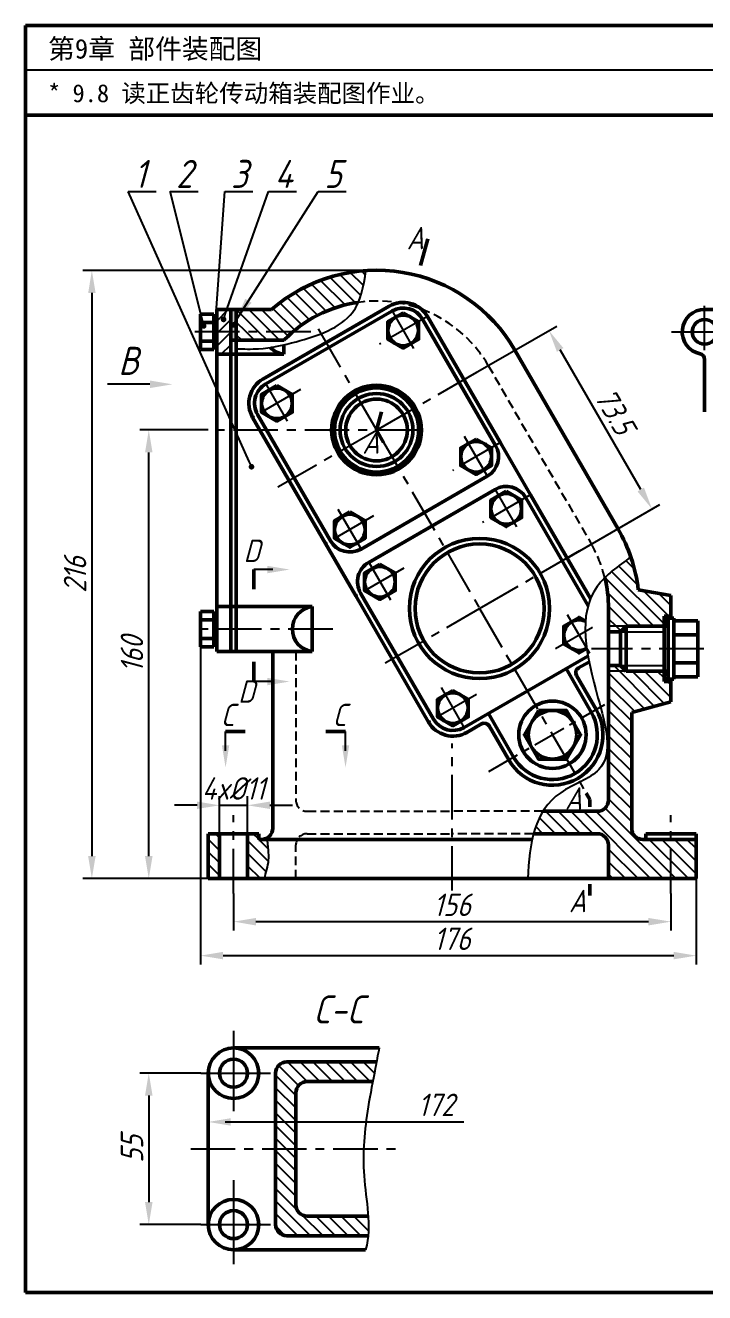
# Model space of a CAD drawing. Header units: millimetres. Extents: x 0 to 322, y 0 to 226.
# Drawn here: x 0 to 121.1, y 0 to 226 of the extents above; entities that cross this region are included whole.
import ezdxf

# ---------------------------------------------------------------- set-up
doc = ezdxf.new("R2010")
doc.units = ezdxf.units.MM
doc.header["$LTSCALE"] = 0.25
doc.linetypes.add('CENTER', pattern=[50.8, 31.75, -6.35, 6.35, -6.35])
doc.linetypes.add('HIDDEN', pattern=[9.525, 6.35, -3.175])
for name, color, linetype in [('点画线层', 7, 'CENTER'), ('细实线层', 7, 'Continuous'), ('虚线层', 7, 'HIDDEN')]:
    doc.layers.add(name, color=color, linetype=linetype)
doc.layers.add('粗实线层', color=7, linetype='Continuous', lineweight=50)
doc.styles.get("Standard").update_dxf_attribs({"font": 'gbeitc.shx', "height": 4, "bigfont": 'gbcbig.shx'})
doc.styles.add('宋体', font='SimSun.ttf', dxfattribs={"height": 3.5})
doc.dimstyles.new('ISO-25', dxfattribs={"dimtxt": 4, "dimasz": 4, "dimexe": 1.6, "dimexo": 0, "dimgap": 1, "dimtad": 1, "dimlfac": 2, "dimdsep": 46, "dimtxsty": 'Standard', "dimcen": 0, "dimclrd": 256, "dimclre": 256, "dimclrt": 256, "dimadec": 0, "dimazin": 2, "dimtfac": 1, "dimtmove": 0, "dimatfit": 3, "dimfxl": 0, "dimlwd": -1, "dimlwe": -1, "dimarcsym": 0})
pattern_1 = [(135, (-1.6813, 5.1719), (-1.122532, -1.122532), [])]

# ---------------------------------------------------------------- blocks, each defined once
blk = doc.blocks.new('*D0')
at = {"layer": 'Defpoints', "color": 0, "transparency": 16777216}
for p in [(62.62, 182.27), (11.86, 73.84), (62.62, 73.84)]:
    blk.add_point(p, dxfattribs=at)
at = {"layer": '细实线层', "transparency": 16777216}
for p, q in [((62.62, 182.27), (10.26, 182.27)), ((11.86, 178.27), (11.86, 77.84)), ((62.62, 73.84), (10.26, 73.84))]:
    blk.add_line(p, q, dxfattribs=at)
for points in [[(11.2, 178.27), (12.53, 178.27), (11.86, 182.27)], [(11.2, 77.84), (12.53, 77.84), (11.86, 73.84)]]:
    blk.add_solid(points, dxfattribs=at)
at = {"layer": '细实线层', "transparency": 16777216, "insert": (8.86, 128.05), "char_height": 4, "attachment_point": 5, "rotation": 90}
blk.add_mtext('216', dxfattribs=at)
blk = doc.blocks.new('*D1')
at = {"layer": 'Defpoints', "color": 0, "transparency": 16777216}
for p in [(22.01, 153.84), (32.62, 153.84), (32.62, 73.84)]:
    blk.add_point(p, dxfattribs=at)
at = {"layer": '细实线层', "transparency": 16777216}
for p, q in [((32.62, 153.84), (20.41, 153.84)), ((22.01, 77.84), (22.01, 149.84)), ((32.62, 73.84), (20.41, 73.84))]:
    blk.add_line(p, q, dxfattribs=at)
for points in [[(21.34, 149.84), (22.68, 149.84), (22.01, 153.84)], [(21.34, 77.84), (22.68, 77.84), (22.01, 73.84)]]:
    blk.add_solid(points, dxfattribs=at)
at = {"layer": '细实线层', "transparency": 16777216, "insert": (19.01, 113.84), "char_height": 4, "attachment_point": 5, "rotation": 90}
blk.add_mtext('160', dxfattribs=at)
blk = doc.blocks.new('*D2')
at = {"layer": 'Defpoints', "color": 0, "transparency": 16777216}
for p in [(39.62, 86.91), (34.62, 81.84), (39.62, 81.84)]:
    blk.add_point(p, dxfattribs=at)
at = {"layer": '细实线层', "transparency": 16777216}
for p, q in [((34.62, 81.84), (34.62, 88.51)), ((39.62, 81.84), (39.62, 88.51)), ((30.62, 86.91), (26.62, 86.91)), ((34.62, 86.91), (39.62, 86.91)), ((43.62, 86.91), (47.62, 86.91))]:
    blk.add_line(p, q, dxfattribs=at)
for points in [[(30.62, 87.58), (30.62, 86.25), (34.62, 86.91)], [(43.62, 87.58), (43.62, 86.25), (39.62, 86.91)]]:
    blk.add_solid(points, dxfattribs=at)
at = {"layer": '细实线层', "transparency": 16777216, "insert": (37.12, 89.91), "char_height": 4, "attachment_point": 5}
blk.add_mtext('4x%%C11', dxfattribs=at)
blk = doc.blocks.new('*D3')
at = {"layer": 'Defpoints', "color": 0, "transparency": 16777216}
for p in [(37.12, 71.21), (115.12, 71.21), (115.12, 66.16)]:
    blk.add_point(p, dxfattribs=at)
at = {"layer": '细实线层', "transparency": 16777216}
for p, q in [((37.12, 71.21), (37.12, 64.56)), ((115.12, 71.21), (115.12, 64.56)), ((41.12, 66.16), (111.12, 66.16))]:
    blk.add_line(p, q, dxfattribs=at)
for points in [[(41.12, 66.82), (41.12, 65.49), (37.12, 66.16)], [(111.12, 66.82), (111.12, 65.49), (115.12, 66.16)]]:
    blk.add_solid(points, dxfattribs=at)
at = {"layer": '细实线层', "transparency": 16777216, "insert": (76.12, 69.16), "char_height": 4, "attachment_point": 5}
blk.add_mtext('156', dxfattribs=at)
blk = doc.blocks.new('*D4')
at = {"layer": 'Defpoints', "color": 0, "transparency": 16777216}
for p in [(31.25, 115.18), (119.62, 73.84), (119.62, 60.1)]:
    blk.add_point(p, dxfattribs=at)
at = {"layer": '细实线层', "transparency": 16777216}
for p, q in [((31.25, 115.18), (31.25, 58.5)), ((119.62, 73.84), (119.62, 58.5)), ((35.25, 60.1), (115.62, 60.1))]:
    blk.add_line(p, q, dxfattribs=at)
for points in [[(35.25, 60.77), (35.25, 59.44), (31.25, 60.1)], [(115.62, 60.77), (115.62, 59.44), (119.62, 60.1)]]:
    blk.add_solid(points, dxfattribs=at)
at = {"layer": '细实线层', "transparency": 16777216, "insert": (76.12, 63.1), "char_height": 4, "attachment_point": 5}
blk.add_mtext('176', dxfattribs=at)
blk = doc.blocks.new('*D5')
at = {"layer": 'Defpoints', "color": 0, "transparency": 16777216}
for p in [(31.29, 39.14), (22.01, 12.14), (31.29, 12.14)]:
    blk.add_point(p, dxfattribs=at)
at = {"layer": '细实线层', "transparency": 16777216}
for p, q in [((31.29, 39.14), (20.41, 39.14)), ((22.01, 35.14), (22.01, 16.14)), ((31.29, 12.14), (20.41, 12.14))]:
    blk.add_line(p, q, dxfattribs=at)
for points in [[(21.34, 35.14), (22.68, 35.14), (22.01, 39.14)], [(21.34, 16.14), (22.68, 16.14), (22.01, 12.14)]]:
    blk.add_solid(points, dxfattribs=at)
at = {"layer": '细实线层', "transparency": 16777216, "insert": (19.01, 25.64), "char_height": 4, "attachment_point": 5, "rotation": 90}
blk.add_mtext('55', dxfattribs=at)
blk = doc.blocks.new('*D6')
at = {"layer": 'Defpoints', "color": 0, "transparency": 16777216}
for p in [(93.36, 171.58), (78.21, 162.84), (96.59, 131.01)]:
    blk.add_point(p, dxfattribs=at)
at = {"layer": '细实线层', "transparency": 16777216}
for p, q in [((78.21, 162.84), (94.75, 172.38)), ((109.74, 143.22), (95.36, 168.12)), ((96.59, 131.01), (113.12, 140.56))]:
    blk.add_line(p, q, dxfattribs=at)
for points in [[(95.94, 168.45), (94.79, 167.79), (93.36, 171.58)], [(110.32, 143.56), (109.16, 142.89), (111.74, 139.76)]]:
    blk.add_solid(points, dxfattribs=at)
at = {"layer": '细实线层', "transparency": 16777216, "insert": (105.15, 157.17), "char_height": 4, "attachment_point": 5, "rotation": 300}
blk.add_mtext('73.5', dxfattribs=at)
blk = doc.blocks.new('_Dot')
at = {"color": 0, "linetype": 'ByBlock', "lineweight": -2}
blk.add_line((-0.5, 0), (-1, 0), dxfattribs=at)
at = {"color": 0, "linetype": 'ByBlock', "const_width": 0.5}
blk.add_lwpolyline([(-0.25, 0, 1), (0.25, 0, 1)], format="xyb", close=True, dxfattribs=at)

msp = doc.modelspace()

# ---------------------------------------------------------------- hatches: boundary and pattern name
h = msp.add_hatch()
h.set_pattern_fill('ANSI31', color=256, scale=0.5, angle=90, style=0)
h.set_pattern_definition(pattern_1)
h.paths.add_polyline_path([(119.6221, 80.8357), (115.1221, 80.8357), (115.1221, 73.8357), (119.6221, 73.8357)])
edge = h.paths.add_edge_path()
edge.add_line((115.1221, 80.8357), (110.1221, 80.8357))
edge.add_arc((110.1221, 82.8357), 2, 180, 270, ccw=False)
edge.add_line((108.1221, 82.8357), (108.1221, 103.4601))
edge.add_line((108.1221, 103.4601), (115.1221, 105.3357))
edge.add_line((115.1221, 105.3357), (115.1221, 109.0106))
edge.add_line((115.1221, 109.0106), (113.8962, 109.0106))
edge.add_line((113.8962, 109.0106), (113.8962, 110.8357))
edge.add_line((113.8962, 110.8357), (107.1221, 110.8357))
edge.add_line((107.1221, 110.8357), (103.9971, 110.8357))
edge.add_line((103.9971, 110.8357), (103.9971, 87.8357))
edge.add_arc((101.9971, 87.8357), 2, -90, 0, ccw=False)
edge.add_line((101.9971, 85.8357), (92.2982, 85.8357))
edge.add_spline(control_points=[(92.2982, 85.8357), (91.5506, 84.6293), (91.0114, 83.2827), (90.6192, 81.8357)], knot_values=[53.48968296, 53.48968296, 53.48968296, 53.48968296, 57.88115505, 57.88115505, 57.88115505, 57.88115505], degree=3, periodic=0)
edge.add_line((90.6192, 81.8357), (101.9971, 81.8357))
edge.add_arc((101.9971, 79.8357), 2, 0, 90, ccw=False)
edge.add_line((103.9971, 79.8357), (103.9971, 73.8357))
edge.add_line((103.9971, 73.8357), (115.1221, 73.8357))
edge.add_line((115.1221, 73.8357), (115.1221, 80.8357))
h.paths.add_polyline_path([(106.1221, 111.8357), (103.9971, 111.8357), (103.9971, 110.8357), (107.1221, 110.8357)])
h = msp.add_hatch()
h.set_pattern_fill('ANSI31', color=256, scale=0.5, angle=90, style=0)
h.set_pattern_definition(pattern_1)
h.paths.add_polyline_path([(34.6221, 81.8357), (32.6221, 81.8357), (32.6221, 80.8357), (32.6221, 73.8357), (34.6221, 73.8357)])
edge = h.paths.add_edge_path()
edge.add_spline(control_points=[(42.567, 73.8357), (42.7198, 74.3758), (43.0206, 75.4631), (43.3785, 76.9908), (43.3294, 78.8039), (43.1915, 80.0344), (43.0848, 80.8357)], knot_values=[1.44573687, 1.44573687, 1.44573687, 1.44573687, 3.13145174, 4.83071783, 6.11961662, 8.54510357, 8.54510357, 8.54510357, 8.54510357], degree=3, periodic=0)
edge.add_line((43.0848, 80.8357), (41.6221, 80.8357))
edge.add_line((41.6221, 80.8357), (41.6221, 81.8357))
edge.add_line((41.6221, 81.8357), (39.6221, 81.8357))
edge.add_line((39.6221, 81.8357), (39.6221, 73.8357))
edge.add_line((39.6221, 73.8357), (42.567, 73.8357))
h = msp.add_hatch()
h.set_pattern_fill('ANSI31', color=256, scale=0.5, angle=90, style=0)
h.set_pattern_definition([(135, (-8.6275, 0), (-1.122532, -1.122532), [])])
edge = h.paths.add_edge_path()
edge.add_spline(control_points=[(61.9636, 37.6356), (62.1137, 38.4134), (62.3378, 39.5816), (62.5437, 40.7452), (62.6143, 41.1356)], knot_values=[5.95127549, 5.95127549, 5.95127549, 5.95127549, 8.30919018, 9.50172713, 9.50172713, 9.50172713, 9.50172713], degree=3, periodic=0)
edge.add_line((62.6143, 41.1356), (46.6221, 41.1356))
edge.add_arc((46.6221, 39.1356), 2, 90, 180)
edge.add_line((44.6221, 39.1356), (44.6221, 30.4446))
edge.add_line((44.6221, 30.4446), (48.2471, 30.4446))
edge.add_line((48.2471, 30.4446), (48.2471, 35.6356))
edge.add_arc((50.2471, 35.6356), 2, 90, 180, ccw=False)
edge.add_line((50.2471, 37.6356), (51.6221, 37.6356))
edge.add_line((51.6221, 37.6356), (61.9636, 37.6356))
edge = h.paths.add_edge_path()
edge.add_arc((46.6221, 12.1356), 2, 180, 270)
edge.add_line((46.6221, 10.1356), (61.1181, 10.1356))
edge.add_spline(control_points=[(61.1181, 10.1356), (61.2287, 11.2994), (61.2174, 12.4657), (61.1428, 13.6356)], knot_values=[33.65491144, 33.65491144, 33.65491144, 33.65491144, 37.25419858, 37.25419858, 37.25419858, 37.25419858], degree=3, periodic=0)
edge.add_line((61.1428, 13.6356), (51.6221, 13.6356))
edge.add_line((51.6221, 13.6356), (50.2471, 13.6356))
edge.add_arc((50.2471, 15.6356), 2, 180, 270, ccw=False)
edge.add_line((48.2471, 15.6356), (48.2471, 25.6356))
edge.add_line((48.2471, 25.6356), (44.6221, 25.6356))
edge.add_line((44.6221, 25.6356), (44.6221, 12.1356))
h.paths.add_polyline_path([(48.2471, 25.6356), (48.2471, 30.4446), (44.6221, 30.4446), (44.6221, 25.6356)])
at = {"layer": '粗实线层'}
h = msp.add_hatch(color=256, dxfattribs=at)
h.dxf.hatch_style = 1
h.paths.add_polyline_path([(36.6221, 169.8357), (37.6221, 169.8357), (37.6221, 175.3357), (36.6221, 175.3357)])
at = {"layer": '细实线层'}
h = msp.add_hatch(dxfattribs=at)
h.set_pattern_fill('ANSI31', color=256, scale=0.5, style=0)
h.set_pattern_definition([(45, (-105.6613, -15.9117), (-1.122532, 1.122532), [])])
h.paths.add_polyline_path([(34.1221, 171.3357), (34.1221, 167.3357), (36.6221, 167.3357), (36.6221, 171.3357)])
h.paths.add_polyline_path([(36.6221, 175.3357), (34.1221, 175.3357), (34.1221, 171.3357), (36.6221, 171.3357)])
h = msp.add_hatch(dxfattribs=at)
h.set_pattern_fill('ANSI31', color=256, scale=0.1, style=0)
h.set_pattern_definition([(45, (-105.66134, -15.91166), (-0.2245064, 0.2245064), [])])
h.paths.add_polyline_path([(114.6221, 120.2706), (113.8962, 120.2706), (113.8962, 119.3357), (114.6221, 119.3357)])
h.paths.add_polyline_path([(114.6221, 110.3357), (113.8962, 110.3357), (113.8962, 109.4008), (114.6221, 109.4008)])

# ---------------------------------------------------------------- linework, layer by layer
at = {"lineweight": 50}
for p, q in [((322, 226), (0, 226)), ((0, 226), (0, 0)), ((322, 210), (0, 210)), ((0, 0), (322, 0))]:
    msp.add_line(p, q, dxfattribs=at)
msp.add_line((322, 218), (0, 218))
at = {"layer": '点画线层'}
for p, q in [((121.1357, 168.0465), (121.1357, 177.406)), ((71.6117, 174.037), (63.1491, 169.1511)), ((65.2648, 175.2585), (69.4961, 167.9296)), ((52.1957, 171.8948), (62.6221, 153.8357)), ((50.8811, 171.3357), (30.1051, 171.3357)), ((115.2502, 171.3357), (125.1569, 171.3357)), ((62.6221, 153.8357), (80.551, 164.187)), ((49.0951, 161.037), (40.6325, 156.1511)), ((42.7481, 162.2585), (46.9794, 154.9296)), ((70.4514, 153.8357), (32.6221, 153.8357)), ((45.0355, 143.6821), (62.6221, 153.8357)), ((62.6221, 153.8357), (80.9971, 122.0093)), ((84.6117, 151.5203), (76.1491, 146.6344)), ((78.2648, 152.7418), (82.4961, 145.413)), ((83.6398, 143.432), (87.8711, 136.1032)), ((89.9867, 142.2105), (81.5241, 137.3247)), ((62.0951, 138.5203), (53.6325, 133.6344)), ((55.7481, 139.7418), (59.9794, 132.413)), ((80.9971, 122.0093), (99.0547, 132.4349)), ((67.4701, 129.2105), (59.0075, 124.3247)), ((61.1231, 130.432), (65.3544, 123.1032)), ((64.1729, 112.2958), (80.9971, 122.0093)), ((80.9971, 122.0093), (93.9971, 99.4926)), ((96.6398, 120.9154), (100.8711, 113.5865)), ((54.8338, 118.3357), (30.1051, 118.3357)), ((101.1615, 118.6401), (94.5241, 114.808)), ((120.9872, 114.8357), (100.9415, 114.8357)), ((80.4701, 106.6939), (72.0075, 101.808)), ((74.1231, 107.9154), (78.3544, 100.5865)), ((93.9971, 99.4926), (99.6383, 89.7219)), ((76.1221, 71.6879), (76.1221, 97.9208)), ((37.1221, 71.209), (37.1221, 85.1523)), ((115.1221, 71.209), (115.1221, 85.1523)), ((29.5023, 25.6356), (66.1347, 25.6356))]:
    msp.add_line(p, q, dxfattribs=at)
at = {"layer": '点画线层', "ltscale": 0.75}
msp.add_line((82.628, 92.9287), (103.3435, 104.8888), dxfattribs=at)
at = {"layer": '粗实线层'}
for p, q in [((70.4791, 183.1585), (71.7523, 187.9103)), ((31.25, 174.4895), (31.25, 168.1819)), ((33.6267, 174.4895), (31.25, 174.4895)), ((33.6267, 168.1819), (33.6267, 174.4895)), ((34.1221, 114.3357), (34.1221, 175.3357)), ((43.9138, 175.3357), (34.1221, 175.3357)), ((36.6221, 114.3357), (36.6221, 175.3357)), ((37.6221, 114.3357), (37.6221, 175.3357)), ((42.3638, 162.9242), (64.8804, 175.9242)), ((42.8638, 162.0581), (65.3804, 175.0581)), ((71.7106, 174.094), (84.7106, 151.5774)), ((153.1357, 175.3357), (121.1357, 175.3357)), ((31.25, 173.0024), (33.6267, 173.0024)), ((33.6267, 173.6562), (34.1221, 173.6562)), ((70.8445, 173.594), (83.8445, 151.0774)), ((31.25, 169.669), (33.6267, 169.669)), ((37.6221, 169.8357), (36.6221, 169.8357)), ((46.0994, 169.8357), (37.6221, 169.8357)), ((31.25, 168.1819), (33.6267, 168.1819)), ((33.6267, 169.0152), (34.1221, 169.0152)), ((46.1221, 167.3357), (34.1221, 167.3357)), ((46.1221, 167.3357), (46.1221, 169.0307)), ((87.3038, 168.0857), (105.6788, 136.2593)), ((121.1357, 166.4367), (121.1357, 157.104)), ((40.5336, 156.094), (53.5336, 133.5774)), ((41.3997, 156.594), (54.3997, 134.0774)), ((62.6221, 153.8357), (63.4866, 157.0619)), ((62.6221, 153.8357), (63.8913, 151.6374)), ((84.7106, 151.5774), (90.0856, 142.2676)), ((59.8638, 132.6133), (82.3804, 145.6133)), ((61.2388, 130.2317), (83.7554, 143.2317)), ((89.2195, 141.7676), (100.3444, 122.4988)), ((90.0856, 142.2676), (100.7705, 123.7607)), ((53.5336, 133.5774), (58.9086, 124.2676)), ((40.7391, 125.449), (40.7391, 128.949)), ((59.7747, 124.7676), (72.7747, 102.2509)), ((115.1221, 124.3357), (109.2992, 125.3625)), ((115.1221, 120.2706), (115.1221, 124.3357)), ((37.6221, 122.3357), (34.1221, 122.3357)), ((51.1221, 122.3357), (37.6221, 122.3357)), ((51.1221, 114.3357), (51.1221, 122.3357)), ((58.9086, 124.2676), (71.9086, 101.7509)), ((31.25, 121.4895), (31.25, 115.1819)), ((33.6267, 121.4895), (31.25, 121.4895)), ((31.25, 120.0024), (33.6267, 120.0024)), ((33.6267, 115.1819), (33.6267, 121.4895)), ((33.6267, 120.6562), (34.1221, 120.6562)), ((103.9971, 122.0093), (103.9971, 87.8357)), ((113.8962, 109.0106), (113.8962, 120.6608)), ((115.1221, 120.6608), (113.8962, 120.6608)), ((114.6221, 120.2706), (113.8962, 120.2706)), ((114.6221, 109.4008), (114.6221, 120.2706)), ((115.6221, 120.2706), (114.6221, 120.2706)), ((115.6221, 109.4008), (115.6221, 120.2706)), ((115.6221, 119.8357), (119.9311, 119.8357)), ((119.9311, 119.8357), (119.9311, 109.8357)), ((106.1221, 117.8357), (103.9971, 117.8357)), ((107.1221, 118.8357), (106.1221, 117.8357)), ((106.1221, 117.8357), (106.1221, 111.8357)), ((107.1221, 110.8357), (107.1221, 118.8357)), ((107.1221, 118.8357), (113.8962, 118.8357)), ((113.8962, 119.3357), (114.6221, 119.3357)), ((113.8962, 118.8357), (114.6221, 118.8357)), ((31.25, 116.669), (33.6267, 116.669)), ((33.6267, 116.0152), (34.1221, 116.0152)), ((119.9311, 117.3357), (115.6221, 117.3357)), ((31.25, 115.1819), (33.6267, 115.1819)), ((37.6221, 114.3357), (34.1221, 114.3357)), ((51.1221, 114.3357), (37.6221, 114.3357)), ((44.1221, 82.8357), (44.1221, 114.3357)), ((78.2388, 100.7868), (100.281, 113.513)), ((40.7391, 108.9808), (40.7391, 112.4808)), ((100.9253, 103.4926), (96.4253, 111.2868)), ((98.6574, 111.4208), (100.465, 112.4645)), ((106.1221, 111.8357), (103.9971, 111.8357)), ((106.1221, 111.8357), (107.1221, 110.8357)), ((107.1221, 110.8357), (113.8962, 110.8357)), ((113.8962, 110.8357), (114.6221, 110.8357)), ((119.9311, 112.3357), (115.6221, 112.3357)), ((101.7913, 103.9926), (98.2913, 110.0548)), ((113.8962, 110.3357), (114.6221, 110.3357)), ((114.6221, 109.4008), (113.8962, 109.4008)), ((115.1221, 109.0106), (113.8962, 109.0106)), ((115.6221, 109.4008), (114.6221, 109.4008)), ((115.1221, 105.3357), (115.1221, 109.4008)), ((119.9311, 109.8357), (115.6221, 109.8357)), ((115.1221, 105.3357), (108.1221, 103.4601)), ((87.0689, 95.4926), (82.5689, 103.2868)), ((108.1221, 82.8357), (108.1221, 103.4601)), ((39.2059, 100.0422), (35.7059, 100.0422)), ((57.0944, 100.0422), (53.5944, 100.0422)), ((78.7388, 99.9208), (81.3368, 101.4208)), ((86.2029, 94.9926), (82.7029, 101.0548)), ((100.0203, 89.0602), (100.6746, 87.9268)), ((100.6746, 87.9268), (100.6746, 86.6562)), ((101.9971, 85.8357), (92.2982, 85.8357)), ((32.6221, 80.8357), (32.6221, 81.8357)), ((32.6221, 81.8357), (41.6221, 81.8357)), ((34.6221, 73.8357), (34.6221, 81.8357)), ((39.6221, 73.8357), (39.6221, 81.8357)), ((41.6221, 81.8357), (41.6221, 80.8357)), ((101.9971, 81.8357), (90.6129, 81.8357)), ((119.6221, 81.8357), (110.6221, 81.8357)), ((110.6221, 81.8357), (110.6221, 80.8357)), ((119.6221, 81.8357), (119.6221, 73.8357)), ((32.6221, 73.8357), (32.6221, 80.8357)), ((41.6221, 80.8357), (90.3695, 80.8357)), ((103.9971, 73.8357), (103.9971, 79.8357)), ((110.1221, 80.8357), (119.6221, 80.8357)), ((119.6221, 73.8357), (32.6221, 73.8357)), ((100.6746, 72.8523), (100.6746, 70.8088)), ((37.1221, 43.6356), (63.1202, 43.6356)), ((46.6221, 41.1356), (62.6143, 41.1356)), ((32.6221, 12.1356), (32.6221, 39.1356)), ((44.6221, 12.1356), (44.6221, 39.1356)), ((51.6221, 37.6356), (50.2471, 37.6356)), ((51.6221, 37.6356), (61.9636, 37.6356)), ((48.2471, 35.6356), (48.2471, 15.6356)), ((50.2471, 13.6356), (51.6221, 13.6356)), ((51.6221, 13.6356), (61.1428, 13.6356)), ((46.6221, 10.1356), (61.1181, 10.1356)), ((60.6706, 7.6356), (37.1221, 7.6356))]:
    msp.add_line(p, q, dxfattribs=at)
for points in [[(67.3804, 174.7479), (64.6491, 173.171), (64.6491, 170.0171), (67.3804, 168.4402), (70.1117, 170.0171), (70.1117, 173.171)], [(44.8638, 161.7479), (42.1325, 160.171), (42.1325, 157.0171), (44.8638, 155.4402), (47.5951, 157.0171), (47.5951, 160.171)], [(80.3804, 152.2312), (77.6491, 150.6543), (77.6491, 147.5005), (80.3804, 145.9236), (83.1117, 147.5005), (83.1117, 150.6543)], [(85.7554, 142.9214), (83.0241, 141.3445), (83.0241, 138.1907), (85.7554, 136.6138), (88.4867, 138.1907), (88.4867, 141.3445)], [(57.8638, 139.2312), (55.1325, 137.6543), (55.1325, 134.5005), (57.8638, 132.9236), (60.5951, 134.5005), (60.5951, 137.6543)], [(63.2388, 129.9214), (60.5075, 128.3445), (60.5075, 125.1907), (63.2388, 123.6138), (65.9701, 125.1907), (65.9701, 128.3445)], [(76.2388, 107.4048), (73.5075, 105.8279), (73.5075, 102.674), (76.2388, 101.0971), (78.9701, 102.674), (78.9701, 105.8279)], [(91.4971, 103.8227), (88.9971, 99.4926), (91.4971, 95.1625), (96.4971, 95.1625), (98.9971, 99.4926), (96.4971, 103.8227)]]:
    msp.add_lwpolyline(points, close=True, dxfattribs=at)
msp.add_lwpolyline([(99.8906, 119.7494), (98.7554, 120.4048), (96.0241, 118.8279), (96.0241, 115.674), (98.7554, 114.0971), (100.1135, 114.8812)], dxfattribs=at)
for centre, radius in [((67.3804, 171.594), 2.7313), ((121.1357, 171.3357), 2.2), ((44.8638, 158.594), 2.7313), ((62.6221, 153.8357), 8), ((62.6221, 153.8357), 7.5), ((62.6221, 153.8357), 6.5), ((62.6221, 153.8357), 5.5), ((80.3804, 149.0774), 2.7313), ((85.7554, 139.7676), 2.7313), ((57.8638, 136.0774), 2.7313), ((80.9971, 122.0093), 12.5), ((80.9971, 122.0093), 11.5), ((63.2388, 126.7676), 2.7313), ((76.2388, 104.2509), 2.7313), ((93.9971, 99.4926), 6), ((93.9971, 99.4926), 4.3301), ((37.1221, 39.1356), 4.5), ((37.1221, 39.1356), 2.5), ((37.1221, 12.1356), 4.5), ((37.1221, 12.1356), 2.5)]:
    msp.add_circle(centre, radius, dxfattribs=at)
for centre, radius, start, end in [((62.6221, 153.8357), 28.5, 30, 131.028254), ((62.6221, 153.8357), 23, 98.144906, 135.92079), ((67.3804, 171.594), 5, 30, 120), ((67.3804, 171.594), 4, 30, 120), ((121.1357, 171.3357), 4, 90, 258.463041), ((46.6455, 171.3357), 4.0341, 223.502888, 262.545571), ((120.1357, 166.4367), 1, 0, 78.463041), ((44.8638, 158.594), 5, 120, 210), ((44.8638, 158.594), 4, 120, 210), ((80.3804, 149.0774), 4, 300, 30), ((85.7554, 139.7676), 4, 30, 120), ((80.9971, 122.0093), 28.5, 6.756803, 30), ((57.8638, 136.0774), 4, 210, 300), ((63.2388, 126.7676), 4, 120, 210), ((80.9971, 122.0093), 23, 0, 13.829431), ((51.6455, 118.3357), 4.0341, 97.454429, 262.545571), ((98.7554, 117.2509), 2.7313, 65.463294, 299.816182), ((99.1574, 110.5548), 1, 120, 210), ((93.9971, 99.4926), 9, 210, 30), ((76.2388, 104.2509), 5, 210, 300), ((76.2388, 104.2509), 4, 210, 300), ((93.9971, 99.4926), 8, 210, 30), ((81.8368, 100.5548), 1, 30, 120), ((101.9971, 87.8357), 2, 270, 0), ((42.1221, 82.8357), 2, 270, 0), ((101.9971, 79.8357), 2, 0, 90), ((110.1221, 82.8357), 2, 180, 270), ((46.6221, 39.1356), 2, 90, 180), ((50.2471, 35.6356), 2, 90, 180), ((50.2471, 15.6356), 2, 180, 270), ((46.6221, 12.1356), 2, 180, 270)]:
    msp.add_arc(centre, radius, start, end, dxfattribs=at)
at = {"layer": '细实线层'}
for p, q in [((39.9397, 148.2018), (18.3054, 196.3959)), ((18.3054, 196.3959), (23.3054, 196.3959)), ((31.5897, 173.3674), (25.7971, 196.3959)), ((25.7971, 196.3959), (30.7971, 196.3959)), ((33.8924, 173.1295), (35.5912, 196.3959)), ((35.5912, 196.3959), (40.5912, 196.3959)), ((35.6434, 174.5101), (43.3669, 196.3959)), ((37.5827, 173.4436), (52.2252, 196.3959)), ((43.3669, 196.3959), (48.3669, 196.3959)), ((52.2252, 196.3959), (57.2252, 196.3959)), ((58.8654, 176.5268), (54.2989, 181.0933)), ((59.8215, 177.8158), (56.0659, 181.5714)), ((60.2877, 179.5946), (57.9347, 181.9476)), ((60.626, 181.5013), (59.92, 182.2073)), ((53.6454, 175.0116), (49.5144, 179.1426)), ((55.2723, 175.6298), (51.0302, 179.8718)), ((57.0073, 176.1398), (52.623, 180.5241)), ((49.3217, 172.6001), (45.3876, 176.5342)), ((50.6765, 173.4903), (46.6961, 177.4707)), ((52.116, 174.2959), (48.0709, 178.3411)), ((41.6058, 171.3357), (37.6221, 175.3194)), ((43.8509, 171.3357), (39.8509, 175.3357)), ((46.096, 171.3357), (42.096, 175.3357)), ((48.0479, 171.6288), (44.1434, 175.5333)), ((39.3608, 171.3357), (37.6221, 173.0744)), ((38.6157, 169.8357), (37.6221, 170.8293)), ((40.8608, 169.8357), (39.3608, 171.3357)), ((43.1058, 169.8357), (41.6058, 171.3357)), ((45.3509, 169.8357), (43.8509, 171.3357)), ((46.8529, 170.5788), (46.096, 171.3357)), ((22.2205, 161.9867), (14.6551, 161.9867)), ((109.1865, 126.2057), (105.7892, 129.603)), ((108.6228, 129.0145), (107.0797, 130.5575)), ((112.0663, 118.8357), (103.3629, 127.5392)), ((113.8962, 119.2509), (104.5404, 128.6067)), ((109.8213, 118.8357), (103.823, 124.834)), ((114.7314, 120.6608), (110.1861, 125.2061)), ((115.1221, 122.5151), (112.9118, 124.7255)), ((107.5762, 118.8357), (103.9935, 122.4185)), ((105.3311, 118.8357), (103.9971, 120.1698)), ((113.8962, 118.8357), (103.9971, 118.8357)), ((104.0861, 117.8357), (103.9971, 117.9247)), ((106.2266, 117.9402), (105.3311, 118.8357)), ((106.1221, 117.8357), (113.8962, 117.8357)), ((113.8962, 110.8357), (103.9971, 110.8357)), ((106.1221, 111.8357), (113.8962, 111.8357)), ((37.1221, 46.6685), (37.1221, 32.3463)), ((31.2929, 39.1356), (43.742, 39.1356)), ((32.6221, 38.5106), (32.6221, 31.2406)), ((35.6221, 30.4446), (78.2168, 30.4446)), ((37.1221, 20.0702), (37.1221, 5.066)), ((31.2929, 12.1356), (43.742, 12.1356))]:
    msp.add_line(p, q, dxfattribs=at)
msp.add_lwpolyline([(36.6221, 169.8357), (37.6221, 169.8357), (37.6221, 175.3357), (36.6221, 175.3357)], close=True, dxfattribs=at)
for points in [[(44.1387, 128.949), (40.7391, 128.949)], [(44.1387, 108.9808), (40.7391, 108.9808)], [(35.7059, 96.6426), (35.7059, 100.0422)], [(57.0944, 96.6426), (57.0944, 100.0422)]]:
    msp.add_lwpolyline(points, dxfattribs=at)
for points, knots in [([(37.6221, 168.3237), (38.9512, 168.2834), (42.5759, 168.1735), (49.6169, 169.7886), (59.0649, 172.9661), (60.3564, 179.4782), (60.7359, 182.2732)], [0, 0, 0, 0, 3.96277359, 10.80700357, 22.10812621, 30.026596, 30.026596, 30.026596, 30.026596]), ([(107.9744, 131.2003), (105.6953, 129.5684), (97.6769, 123.8268), (101.118, 108.8471), (105.8736, 93.2345), (91.1417, 88.6262), (89.8591, 80.1075), (89.5943, 73.8357)], [0, 0, 0, 0, 7.97731108, 28.06638388, 41.15156285, 48.82332679, 65.30105548, 65.30105548, 65.30105548, 65.30105548]), ([(43.0848, 80.8357), (43.1915, 80.0344), (43.3294, 78.8039), (43.3785, 76.9908), (43.0206, 75.4631), (42.7198, 74.3758), (42.567, 73.8357)], [1.44573687, 1.44573687, 1.44573687, 1.44573687, 3.87122382, 5.16012261, 6.8593887, 8.54510357, 8.54510357, 8.54510357, 8.54510357]), ([(63.1202, 43.6356), (62.8302, 42.4148), (62.2526, 38.9399), (60.6571, 31.3634), (59.7005, 20.3614), (61.8566, 11.9984), (60.6706, 7.6356)], [3.40046403, 3.40046403, 3.40046403, 3.40046403, 7.14381243, 14.03382283, 26.31006952, 39.8346542, 39.8346542, 39.8346542, 39.8346542])]:
    msp.add_open_spline(points, degree=3, knots=knots, dxfattribs=at)
for points in [[(40.3355, 176.5191), (39.2114, 177.2362), (37.6221, 173.5055)], [(22.2205, 162.6533), (22.2205, 161.32), (26.2205, 161.9867)], [(43.1487, 129.614), (47.1387, 128.949), (43.1487, 128.284)], [(43.1487, 109.6458), (47.1387, 108.9808), (43.1487, 108.3158)], [(36.3709, 97.6326), (35.7059, 93.6426), (35.0409, 97.6326)], [(57.7594, 97.6326), (57.0944, 93.6426), (56.4294, 97.6326)], [(36.6421, 31.1146), (36.6421, 29.7746), (32.6221, 30.4446)]]:
    msp.add_solid(points, dxfattribs=at)
at = {"layer": '虚线层'}
for p, q in [((82.5407, 165.3357), (100.9157, 133.5093)), ((48.2471, 114.3357), (48.2471, 87.8357)), ((50.2471, 85.8357), (76.1221, 85.8357)), ((92.3023, 85.8357), (76.1221, 85.8357)), ((50.2471, 81.8357), (76.1221, 81.8357)), ((90.6129, 81.8357), (76.1221, 81.8357)), ((48.2471, 73.8357), (48.2471, 79.8357))]:
    msp.add_line(p, q, dxfattribs=at)
for centre, radius, start, end in [((62.6221, 153.8357), 23, 30, 98.144906), ((80.9971, 122.0093), 23, 13.829431, 30), ((50.2471, 87.8357), 2, 180, 270), ((50.2471, 79.8357), 2, 90, 180)]:
    msp.add_arc(centre, radius, start, end, dxfattribs=at)

# ---------------------------------------------------------------- block references
at = {"layer": '细实线层'}
for p, rotation in [((35.3512, 173.5537), 253.0102741462922), ((31.8038, 172.3906), 282.3657915179126), ((33.8288, 172.1316), 266.3537146118127), ((37.0969, 172.5696), 240.9349284199122), ((40.3265, 147.2797), 292.7519851660269)]:
    msp.add_blockref('_Dot', p, dxfattribs=dict(at, rotation=rotation))

# ---------------------------------------------------------------- texts
at = {"style": '宋体'}
for s, height, p in [('第9章 部件装配图', 3.5, (4.0542, 220.072)), ('* 9.8 读正齿轮传动箱装配图作业。', 3.2, (4.0542, 212.2991))]:
    msp.add_text(s, height=height, dxfattribs=at).set_placement(p)
at = {"layer": '细实线层'}
for s, height, p in [('1', 5, (19.3894, 197.0019)), ('2', 5, (26.8811, 197.0019)), ('3', 5, (36.6753, 197.0019)), ('4', 5, (44.4509, 197.0019)), ('5', 5, (53.3092, 197.0019)), ('A', 4, (68.0109, 186.0666)), ('B', 5, (16.589, 163.6707)), ('A', 4, (60.0811, 149.6166)), ('D', 4, (38.913, 130.2924)), ('D', 4, (37.9473, 105.2102)), ('C', 4, (34.837, 101.0183)), ('C', 4, (54.7804, 101.0183)), ('A', 4, (96.206, 86.1305)), ('A', 4, (96.9347, 67.8461)), ('C-C', 5, (51.3205, 48.0144))]:
    msp.add_text(s, height=height, dxfattribs=at).set_placement(p)
at = {"layer": '细实线层', "insert": (73.2569, 33.4928), "char_height": 4, "attachment_point": 5}
msp.add_mtext('172', dxfattribs=at)

# ---------------------------------------------------------------- dimensions: what is measured, and where the dimension line sits
at = {"layer": '细实线层'}
for base, p1, p2, text, picture, middle in [((11.8647, 73.8357), (62.6221, 182.2732), (62.6221, 73.8357), '216', '*D0', (8.8647, 128.0545)), ((22.0095, 153.8357), (32.6221, 73.8357), (32.6221, 153.8357), '160', '*D1', (19.0095, 113.8357)), ((22.0095, 12.1356), (31.2929, 39.1356), (31.2929, 12.1356), '55', '*D5', (19.0095, 25.6356))]:
    dim = msp.add_linear_dim(base=base, p1=p1, p2=p2, angle=90, text=text, dimstyle='ISO-25', dxfattribs=at)
    dim.commit()
    dim.dimension.update_dxf_attribs({"geometry": picture, "text_midpoint": middle})
dim = msp.add_aligned_dim(p1=(96.5856, 131.0093), p2=(78.2106, 162.8357), distance=-17.4967, dimstyle='ISO-25', dxfattribs=at)
dim.commit()
dim.dimension.update_dxf_attribs({"geometry": '*D6', "text_midpoint": (105.1487, 157.1708)})
for base, p1, p2, text, picture, middle in [((119.6221, 60.1048), (31.25, 115.1819), (119.6221, 73.8357), '176', '*D4', (76.1221, 60.1048)), ((39.6221, 86.9126), (34.6221, 81.8357), (39.6221, 81.8357), '4x%%C11', '*D2', (37.1221, 86.9126))]:
    dim = msp.add_linear_dim(base=base, p1=p1, p2=p2, text=text, dimstyle='ISO-25', dxfattribs=at)
    dim.commit()
    dim.dimension.update_dxf_attribs({"geometry": picture, "text_midpoint": middle, "dimtype": 160})
dim = msp.add_linear_dim(base=(115.1221, 66.1565), p1=(37.1221, 71.209), p2=(115.1221, 71.209), text='156', dimstyle='ISO-25', dxfattribs=at)
dim.commit()
dim.dimension.update_dxf_attribs({"geometry": '*D3', "text_midpoint": (76.1221, 69.1565)})

doc.saveas('drawing.dxf')
